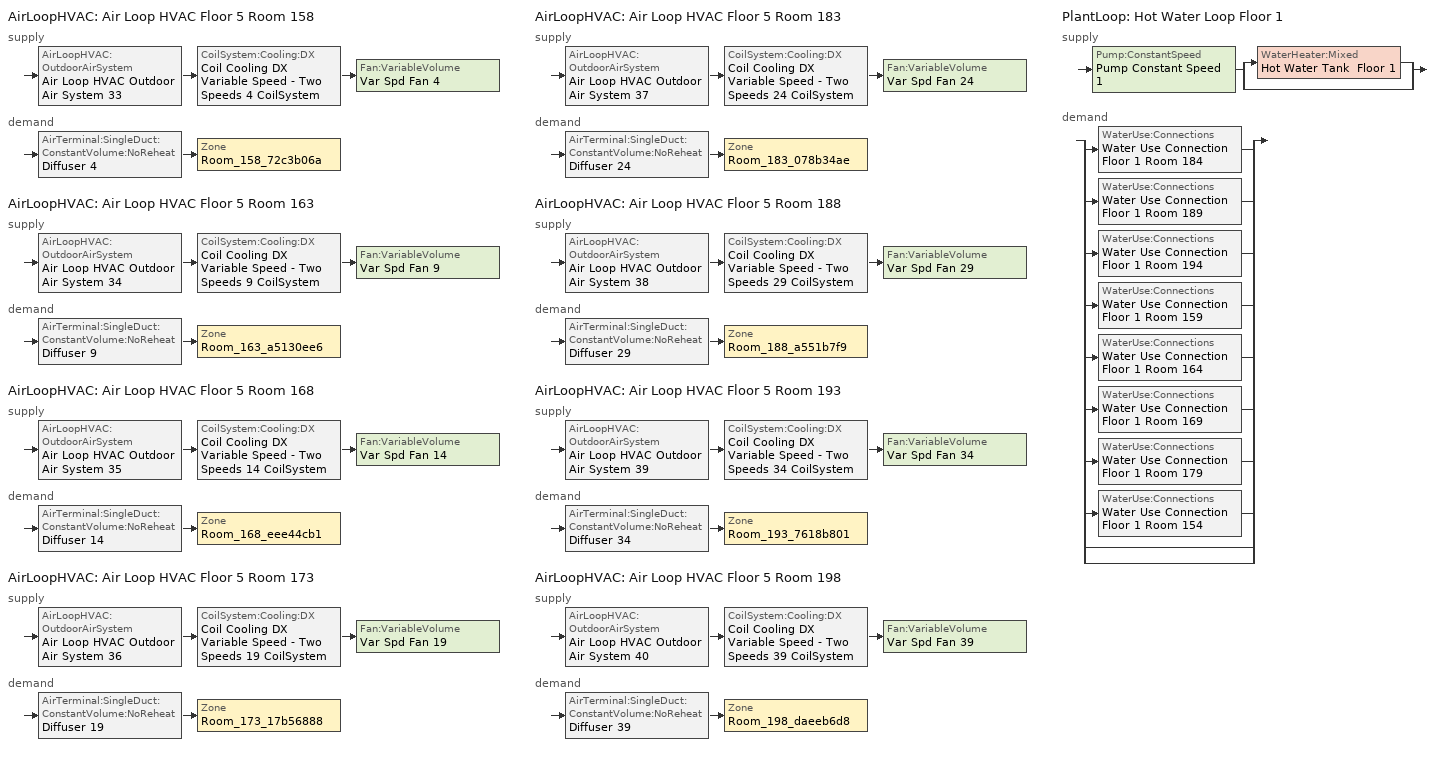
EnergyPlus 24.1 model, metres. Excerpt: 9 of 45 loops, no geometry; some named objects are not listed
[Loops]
AirLoopHVAC 'Air Loop HVAC Floor 5 Room 158'
 supply: AirLoopHVAC:OutdoorAirSystem 'Air Loop HVAC Outdoor Air System 33' > CoilSystem:Cooling:DX 'Coil Cooling DX Variable Speed - Two Speeds 4 CoilSystem' > Fan:VariableVolume 'Var Spd Fan 4'
 demand: AirTerminal:SingleDuct:ConstantVolume:NoReheat 'Diffuser 4' > Zone 'Room_158_72c3b06a'
AirLoopHVAC 'Air Loop HVAC Floor 5 Room 163'
 supply: AirLoopHVAC:OutdoorAirSystem 'Air Loop HVAC Outdoor Air System 34' > CoilSystem:Cooling:DX 'Coil Cooling DX Variable Speed - Two Speeds 9 CoilSystem' > Fan:VariableVolume 'Var Spd Fan 9'
 demand: AirTerminal:SingleDuct:ConstantVolume:NoReheat 'Diffuser 9' > Zone 'Room_163_a5130ee6'
AirLoopHVAC 'Air Loop HVAC Floor 5 Room 168'
 supply: AirLoopHVAC:OutdoorAirSystem 'Air Loop HVAC Outdoor Air System 35' > CoilSystem:Cooling:DX 'Coil Cooling DX Variable Speed - Two Speeds 14 CoilSystem' > Fan:VariableVolume 'Var Spd Fan 14'
 demand: AirTerminal:SingleDuct:ConstantVolume:NoReheat 'Diffuser 14' > Zone 'Room_168_eee44cb1'
AirLoopHVAC 'Air Loop HVAC Floor 5 Room 173'
 supply: AirLoopHVAC:OutdoorAirSystem 'Air Loop HVAC Outdoor Air System 36' > CoilSystem:Cooling:DX 'Coil Cooling DX Variable Speed - Two Speeds 19 CoilSystem' > Fan:VariableVolume 'Var Spd Fan 19'
 demand: AirTerminal:SingleDuct:ConstantVolume:NoReheat 'Diffuser 19' > Zone 'Room_173_17b56888'
AirLoopHVAC 'Air Loop HVAC Floor 5 Room 183'
 supply: AirLoopHVAC:OutdoorAirSystem 'Air Loop HVAC Outdoor Air System 37' > CoilSystem:Cooling:DX 'Coil Cooling DX Variable Speed - Two Speeds 24 CoilSystem' > Fan:VariableVolume 'Var Spd Fan 24'
 demand: AirTerminal:SingleDuct:ConstantVolume:NoReheat 'Diffuser 24' > Zone 'Room_183_078b34ae'
AirLoopHVAC 'Air Loop HVAC Floor 5 Room 188'
 supply: AirLoopHVAC:OutdoorAirSystem 'Air Loop HVAC Outdoor Air System 38' > CoilSystem:Cooling:DX 'Coil Cooling DX Variable Speed - Two Speeds 29 CoilSystem' > Fan:VariableVolume 'Var Spd Fan 29'
 demand: AirTerminal:SingleDuct:ConstantVolume:NoReheat 'Diffuser 29' > Zone 'Room_188_a551b7f9'
AirLoopHVAC 'Air Loop HVAC Floor 5 Room 193'
 supply: AirLoopHVAC:OutdoorAirSystem 'Air Loop HVAC Outdoor Air System 39' > CoilSystem:Cooling:DX 'Coil Cooling DX Variable Speed - Two Speeds 34 CoilSystem' > Fan:VariableVolume 'Var Spd Fan 34'
 demand: AirTerminal:SingleDuct:ConstantVolume:NoReheat 'Diffuser 34' > Zone 'Room_193_7618b801'
AirLoopHVAC 'Air Loop HVAC Floor 5 Room 198'
 supply: AirLoopHVAC:OutdoorAirSystem 'Air Loop HVAC Outdoor Air System 40' > CoilSystem:Cooling:DX 'Coil Cooling DX Variable Speed - Two Speeds 39 CoilSystem' > Fan:VariableVolume 'Var Spd Fan 39'
 demand: AirTerminal:SingleDuct:ConstantVolume:NoReheat 'Diffuser 39' > Zone 'Room_198_daeeb6d8'
PlantLoop 'Hot Water Loop Floor 1'
 supply: Pump:ConstantSpeed 'Pump Constant Speed 1' > split
  | WaterHeater:Mixed 'Hot Water Tank  Floor 1'
  | bypass
 demand: split
  | WaterUse:Connections 'Water Use Connection Floor 1 Room 184'
  | WaterUse:Connections 'Water Use Connection Floor 1 Room 189'
  | WaterUse:Connections 'Water Use Connection Floor 1 Room 194'
  | WaterUse:Connections 'Water Use Connection Floor 1 Room 159'
  | WaterUse:Connections 'Water Use Connection Floor 1 Room 164'
  | WaterUse:Connections 'Water Use Connection Floor 1 Room 169'
  | WaterUse:Connections 'Water Use Connection Floor 1 Room 179'
  | WaterUse:Connections 'Water Use Connection Floor 1 Room 154'
  | bypass
  | bypass
[SizingPeriod:DesignDay] Day of Month=21; Dry-Bulb Temperature Range Modifier Type=DefaultMultipliers; Barometric Pressure {Pa}=100456; Rain Indicator=No; Snow Indicator=No; Daylight Saving Time Indicator=No; Solar Model Indicator=ASHRAEClearSky; Sky Clearness=0; Begin Environment Reset Mode=FullResetAtBeginEnvironment
Name | Month | Day Type | Maximum Dry-Bulb Temperature {C} | Daily Dry-Bulb Temperature Range {deltaC} | Humidity Condition Type | Enthalpy at Maximum Dry-Bulb {J/kg} | Wind Speed {m/s} | Wind Direction {deg} | Wetbulb or DewPoint at Maximum Dry-Bulb {C}
Montreal.Center-Jean.Brebeuf- Ann Clg 2% Condns Enth=>MDB | 7 | SummerDesignDay | 25.5 | 8 | Enthalpy | 62500 | 2.1 | 200
Montreal.Center-Jean.Brebeuf- Ann Clg 2% Condns WB=>MDB | 7 | SummerDesignDay | 25.6 | 8.2 | Wetbulb |  | 2.1 | 200 | 21.4
Montreal.Center-Jean.Brebeuf- Ann Htg 99% Condns DB | 1 | WinterDesignDay | -19.1 | 0 | Wetbulb |  | 2.2 | 270 | -19.1
Montreal.Center-Jean.Brebeuf- Ann Htg 99.6% Condns DB | 1 | WinterDesignDay | -21.6 | 0 | Wetbulb |  | 2.2 | 270 | -21.6
Montreal.Center-Jean.Brebeuf- Ann Htg Wind 99% Condns WS=>MCDB | 1 | WinterDesignDay | -9.2 | 0 | Wetbulb |  | 5.1 | 270 | -9.2
Montreal.Center-Jean.Brebeuf- Ann Htg Wind 99.6% Condns WS=>MCDB | 1 | WinterDesignDay | -9.4 | 0 | Wetbulb |  | 5.5 | 270 | -9.4
Montreal.Center-Jean.Brebeuf- Ann Hum_n 99% Condns DP=>MCDB | 1 | WinterDesignDay | -18.3 | 0 | Dewpoint |  | 2.2 | 270 | -25.6
Montreal.Center-Jean.Brebeuf- Ann Hum_n 99.6% Condns DP=>MCDB | 1 | WinterDesignDay | -20.8 | 0 | Dewpoint |  | 2.2 | 270 | -28.3
Montreal.Center-Jean.Brebeuf- April .4% Condns DB=>MCWB | 4 | SummerDesignDay | 24.2 | 8.1 | Wetbulb |  | 2.2 | 200 | 15.8
Montreal.Center-Jean.Brebeuf- April .4% Condns WB=>MCDB | 4 | SummerDesignDay | 22.6 | 8.1 | Wetbulb |  | 2.2 | 200 | 16.7
Montreal.Center-Jean.Brebeuf- April 10% Condns DB=>MCWB | 4 | SummerDesignDay | 13.9 | 12.3 | Wetbulb |  | 2.2 | 200 | 8.2
Montreal.Center-Jean.Brebeuf- April 10% Condns WB=>MCDB | 4 | SummerDesignDay | 13.5 | 11.2 | Wetbulb |  | 2.2 | 200 | 8.9
Montreal.Center-Jean.Brebeuf- April 2% Condns DB=>MCWB | 4 | SummerDesignDay | 19.5 | 8.1 | Wetbulb |  | 2.2 | 200 | 11.6
Montreal.Center-Jean.Brebeuf- April 2% Condns WB=>MCDB | 4 | SummerDesignDay | 17.5 | 8.1 | Wetbulb |  | 2.2 | 200 | 13.3
Montreal.Center-Jean.Brebeuf- April 5% Condns DB=>MCWB | 4 | SummerDesignDay | 16.6 | 12.3 | Wetbulb |  | 2.2 | 200 | 10
Montreal.Center-Jean.Brebeuf- April 5% Condns WB=>MCDB | 4 | SummerDesignDay | 15.3 | 11.2 | Wetbulb |  | 2.2 | 200 | 10.8
Montreal.Center-Jean.Brebeuf- August .4% Condns DB=>MCWB | 8 | SummerDesignDay | 31.4 | 8 | Wetbulb |  | 1.6 | 200 | 22.6
Montreal.Center-Jean.Brebeuf- August .4% Condns WB=>MCDB | 8 | SummerDesignDay | 29.3 | 8 | Wetbulb |  | 1.6 | 200 | 24.1
Montreal.Center-Jean.Brebeuf- August 10% Condns DB=>MCWB | 8 | SummerDesignDay | 26.3 | 9.2 | Wetbulb |  | 1.6 | 200 | 19.8
Montreal.Center-Jean.Brebeuf- August 10% Condns WB=>MCDB | 8 | SummerDesignDay | 24.7 | 8.3 | Wetbulb |  | 1.6 | 200 | 20.9
Montreal.Center-Jean.Brebeuf- August 2% Condns DB=>MCWB | 8 | SummerDesignDay | 29.2 | 8 | Wetbulb |  | 1.6 | 200 | 21.2
Montreal.Center-Jean.Brebeuf- August 2% Condns WB=>MCDB | 8 | SummerDesignDay | 27.2 | 8 | Wetbulb |  | 1.6 | 200 | 22.7
Montreal.Center-Jean.Brebeuf- August 5% Condns DB=>MCWB | 8 | SummerDesignDay | 27.7 | 9.2 | Wetbulb |  | 1.6 | 200 | 20.5
Montreal.Center-Jean.Brebeuf- August 5% Condns WB=>MCDB | 8 | SummerDesignDay | 25.7 | 8.3 | Wetbulb |  | 1.6 | 200 | 21.7
Montreal.Center-Jean.Brebeuf- December .4% Condns DB=>MCWB | 12 | SummerDesignDay | 10.9 | 5.8 | Wetbulb |  | 1.9 | 200 | 9.4
Montreal.Center-Jean.Brebeuf- December .4% Condns WB=>MCDB | 12 | SummerDesignDay | 10.8 | 5.8 | Wetbulb |  | 1.9 | 200 | 9.6
Montreal.Center-Jean.Brebeuf- December 10% Condns DB=>MCWB | 12 | SummerDesignDay | 3.5 | 7.2 | Wetbulb |  | 1.9 | 200 | 2.3
Montreal.Center-Jean.Brebeuf- December 10% Condns WB=>MCDB | 12 | SummerDesignDay | 3.4 | 7.1 | Wetbulb |  | 1.9 | 200 | 2.3
Montreal.Center-Jean.Brebeuf- December 2% Condns DB=>MCWB | 12 | SummerDesignDay | 7.6 | 5.8 | Wetbulb |  | 1.9 | 200 | 6.2
Montreal.Center-Jean.Brebeuf- December 2% Condns WB=>MCDB | 12 | SummerDesignDay | 7.5 | 5.8 | Wetbulb |  | 1.9 | 200 | 6.3
Montreal.Center-Jean.Brebeuf- December 5% Condns DB=>MCWB | 12 | SummerDesignDay | 5.4 | 7.2 | Wetbulb |  | 1.9 | 200 | 4
Montreal.Center-Jean.Brebeuf- December 5% Condns WB=>MCDB | 12 | SummerDesignDay | 5.2 | 7.1 | Wetbulb |  | 1.9 | 200 | 4.1
Montreal.Center-Jean.Brebeuf- February .4% Condns DB=>MCWB | 2 | SummerDesignDay | 8.2 | 7.1 | Wetbulb |  | 2 | 200 | 5.7
Montreal.Center-Jean.Brebeuf- February .4% Condns WB=>MCDB | 2 | SummerDesignDay | 7.9 | 7.1 | Wetbulb |  | 2 | 200 | 6.3
Montreal.Center-Jean.Brebeuf- February 10% Condns DB=>MCWB | 2 | SummerDesignDay | 2 | 7.9 | Wetbulb |  | 2 | 200 | 0.6
Montreal.Center-Jean.Brebeuf- February 10% Condns WB=>MCDB | 2 | SummerDesignDay | 2 | 7.7 | Wetbulb |  | 2 | 200 | 0.7
Montreal.Center-Jean.Brebeuf- February 2% Condns DB=>MCWB | 2 | SummerDesignDay | 5.6 | 7.1 | Wetbulb |  | 2 | 200 | 3.5
Montreal.Center-Jean.Brebeuf- February 2% Condns WB=>MCDB | 2 | SummerDesignDay | 5.3 | 7.1 | Wetbulb |  | 2 | 200 | 3.8
Montreal.Center-Jean.Brebeuf- February 5% Condns DB=>MCWB | 2 | SummerDesignDay | 3.7 | 7.9 | Wetbulb |  | 2 | 200 | 2
Montreal.Center-Jean.Brebeuf- February 5% Condns WB=>MCDB | 2 | SummerDesignDay | 3.5 | 7.7 | Wetbulb |  | 2 | 200 | 2.2
Montreal.Center-Jean.Brebeuf- January .4% Condns DB=>MCWB | 1 | SummerDesignDay | 9.3 | 7 | Wetbulb |  | 2 | 200 | 8.4
Montreal.Center-Jean.Brebeuf- January .4% Condns WB=>MCDB | 1 | SummerDesignDay | 9.2 | 7 | Wetbulb |  | 2 | 200 | 8.5
Montreal.Center-Jean.Brebeuf- January 10% Condns DB=>MCWB | 1 | SummerDesignDay | 1.4 | 8.3 | Wetbulb |  | 2 | 200 | 0.2
Montreal.Center-Jean.Brebeuf- January 10% Condns WB=>MCDB | 1 | SummerDesignDay | 1.4 | 8.3 | Wetbulb |  | 2 | 200 | 0.4
Montreal.Center-Jean.Brebeuf- January 2% Condns DB=>MCWB | 1 | SummerDesignDay | 5.9 | 7 | Wetbulb |  | 2 | 200 | 4.9
Montreal.Center-Jean.Brebeuf- January 2% Condns WB=>MCDB | 1 | SummerDesignDay | 5.8 | 7 | Wetbulb |  | 2 | 200 | 4.9
Montreal.Center-Jean.Brebeuf- January 5% Condns DB=>MCWB | 1 | SummerDesignDay | 3.6 | 8.3 | Wetbulb |  | 2 | 200 | 2.3
Montreal.Center-Jean.Brebeuf- January 5% Condns WB=>MCDB | 1 | SummerDesignDay | 3.5 | 8.3 | Wetbulb |  | 2 | 200 | 2.3
Montreal.Center-Jean.Brebeuf- July .4% Condns DB=>MCWB | 7 | SummerDesignDay | 32.3 | 8 | Wetbulb |  | 1.7 | 200 | 23.5
Montreal.Center-Jean.Brebeuf- July .4% Condns WB=>MCDB | 7 | SummerDesignDay | 30.8 | 8 | Wetbulb |  | 1.7 | 200 | 25
Montreal.Center-Jean.Brebeuf- July 10% Condns DB=>MCWB | 7 | SummerDesignDay | 27.2 | 9.2 | Wetbulb |  | 1.7 | 200 | 20.2
Montreal.Center-Jean.Brebeuf- July 10% Condns WB=>MCDB | 7 | SummerDesignDay | 25.7 | 8.2 | Wetbulb |  | 1.7 | 200 | 21.4
Montreal.Center-Jean.Brebeuf- July 2% Condns DB=>MCWB | 7 | SummerDesignDay | 30.2 | 8 | Wetbulb |  | 1.7 | 200 | 22
[ZoneControl:Thermostat] Temperature Difference Between Cutout And Setpoint {deltaC}=0
Name | Zone or ZoneList | Control Type Schedule | Control 1
Room_158_72c3b06a Thermostat | Room_158_72c3b06a | Room_158_72c3b06a Thermostat Schedule | LargeOffice Building_Setpoint 4
Room_163_a5130ee6 Thermostat | Room_163_a5130ee6 | Room_163_a5130ee6 Thermostat Schedule | LargeOffice Building_Setpoint 9
Room_168_eee44cb1 Thermostat | Room_168_eee44cb1 | Room_168_eee44cb1 Thermostat Schedule | LargeOffice Building_Setpoint 14
Room_173_17b56888 Thermostat | Room_173_17b56888 | Room_173_17b56888 Thermostat Schedule | LargeOffice Building_Setpoint 19
Room_183_078b34ae Thermostat | Room_183_078b34ae | Room_183_078b34ae Thermostat Schedule | LargeOffice Building_Setpoint 29
Room_188_a551b7f9 Thermostat | Room_188_a551b7f9 | Room_188_a551b7f9 Thermostat Schedule | LargeOffice Building_Setpoint 34
Room_193_7618b801 Thermostat | Room_193_7618b801 | Room_193_7618b801 Thermostat Schedule | LargeOffice Building_Setpoint 39
Room_198_daeeb6d8 Thermostat | Room_198_daeeb6d8 | Room_198_daeeb6d8 Thermostat Schedule | LargeOffice Building_Setpoint 44
[ThermostatSetpoint:DualSetpoint] Heating Setpoint Temperature Schedule=NECB-G-Thermostat Setpoint-Heating; Cooling Setpoint Temperature Schedule=NECB-G-Thermostat Setpoint-Cooling
LargeOffice Building_Setpoint 4; LargeOffice Building_Setpoint 9; LargeOffice Building_Setpoint 14; LargeOffice Building_Setpoint 19; LargeOffice Building_Setpoint 29; LargeOffice Building_Setpoint 34; LargeOffice Building_Setpoint 39; LargeOffice Building_Setpoint 44
[ZoneHVAC:Baseboard:Convective:Electric] Availability Schedule=Always On Discrete hvac_library; Heating Design Capacity {W}=Autosize; Efficiency=1
Elec Baseboard Floor 5 Room 158; Elec Baseboard Floor 5 Room 163; Elec Baseboard Floor 5 Room 168; Elec Baseboard Floor 5 Room 173; Elec Baseboard Floor 5 Room 183; Elec Baseboard Floor 5 Room 188; Elec Baseboard Floor 5 Room 193; Elec Baseboard Floor 5 Room 198
[AirTerminal:SingleDuct:ConstantVolume:NoReheat] Availability Schedule=Always On Discrete hvac_library; Maximum Air Flow Rate {m3/s}=AutoSize
Diffuser 4; Diffuser 9; Diffuser 14; Diffuser 19; Diffuser 24; Diffuser 29; Diffuser 34; Diffuser 39
[Zone equipment]
Room_158_72c3b06a: Elec Baseboard Floor 5 Room 158, Diffuser 4
Room_163_a5130ee6: Elec Baseboard Floor 5 Room 163, Diffuser 9
Room_168_eee44cb1: Elec Baseboard Floor 5 Room 168, Diffuser 14
Room_173_17b56888: Elec Baseboard Floor 5 Room 173, Diffuser 19
Room_183_078b34ae: Elec Baseboard Floor 5 Room 183, Diffuser 24
Room_188_a551b7f9: Elec Baseboard Floor 5 Room 188, Diffuser 29
Room_193_7618b801: Elec Baseboard Floor 5 Room 193, Diffuser 34
Room_198_daeeb6d8: Elec Baseboard Floor 5 Room 198, Diffuser 39
[Sizing:Zone] Zone Cooling Design Supply Air Temperature Input Method=SupplyAirTemperature; Zone Cooling Design Supply Air Temperature {C}=14; Zone Cooling Design Supply Air Temperature Difference {deltaC}=11.11; Zone Heating Design Supply Air Temperature Input Method=SupplyAirTemperature; Zone Heating Design Supply Air Temperature {C}=40; Zone Heating Design Supply Air Temperature Difference {deltaC}=11.11; Zone Cooling Design Supply Air Humidity Ratio {kgWater/kgDryAir}=0.0085; Zone Heating Design Supply Air Humidity Ratio {kgWater/kgDryAir}=0.008; Cooling Design Air Flow Method=DesignDay; Cooling Design Air Flow Rate {m3/s}=0; Cooling Minimum Air Flow per Zone Floor Area {m3/s-m2}=0.000762; Cooling Minimum Air Flow {m3/s}=0; Cooling Minimum Air Flow Fraction=0; Heating Design Air Flow Method=DesignDay; Heating Design Air Flow Rate {m3/s}=0; Heating Maximum Air Flow per Zone Floor Area {m3/s-m2}=0.002032; Heating Maximum Air Flow {m3/s}=0.141576; Heating Maximum Air Flow Fraction=0.3; Account for Dedicated Outdoor Air System=No; Zone Load Sizing Method=Sensible Load Only No Latent Load; Zone Latent Cooling Design Supply Air Humidity Ratio Input Method=HumidityRatioDifference; Zone Cooling Design Supply Air Humidity Ratio Difference {kgWater/kgDryAir}=0.005; Zone Latent Heating Design Supply Air Humidity Ratio Input Method=HumidityRatioDifference; Zone Humidification Design Supply Air Humidity Ratio Difference {kgWater/kgDryAir}=0.005
Name | Design Specification Outdoor Air Object
Room_158_72c3b06a | Room_158_72c3b06a DSOA Space List
Room_163_a5130ee6 | Room_163_a5130ee6 DSOA Space List
Room_168_eee44cb1 | Room_168_eee44cb1 DSOA Space List
Room_173_17b56888 | Room_173_17b56888 DSOA Space List
Room_183_078b34ae | Room_183_078b34ae DSOA Space List
Room_188_a551b7f9 | Room_188_a551b7f9 DSOA Space List
Room_193_7618b801 | Room_193_7618b801 DSOA Space List
Room_198_daeeb6d8 | Room_198_daeeb6d8 DSOA Space List
[Controller:MechanicalVentilation] Availability Schedule=Always On Discrete 4; Demand Controlled Ventilation=No; System Outdoor Air Method=ZoneSum; Design Specification Outdoor Air Object Name 1=MidriseApartment Apartment Ventilation
Name | Zone or ZoneList Name 1
Controller Mechanical Ventilation 36 | Room_158_72c3b06a
Controller Mechanical Ventilation 37 | Room_163_a5130ee6
Controller Mechanical Ventilation 38 | Room_168_eee44cb1
Controller Mechanical Ventilation 39 | Room_173_17b56888
Controller Mechanical Ventilation 40 | Room_183_078b34ae
Controller Mechanical Ventilation 41 | Room_188_a551b7f9
Controller Mechanical Ventilation 42 | Room_193_7618b801
Controller Mechanical Ventilation 43 | Room_198_daeeb6d8
[DesignSpecification:OutdoorAir]
MidriseApartment Apartment Ventilation: Outdoor Air Method=Sum; Outdoor Air Flow per Person {m3/s-person}=0; Outdoor Air Flow per Zone Floor Area {m3/s-m2}=0; Outdoor Air Flow per Zone {m3/s}=0.025; Outdoor Air Flow Air Changes per Hour {1/hr}=0
[DesignSpecification:OutdoorAir:SpaceList] Space Design Specification Outdoor Air Object Name 1=MidriseApartment Apartment Ventilation
Name | Space Name 1
Room_158_72c3b06a DSOA Space List | Room_158_72c3b06a_Space
Room_163_a5130ee6 DSOA Space List | Room_163_a5130ee6_Space
Room_168_eee44cb1 DSOA Space List | Room_168_eee44cb1_Space
Room_173_17b56888 DSOA Space List | Room_173_17b56888_Space
Room_183_078b34ae DSOA Space List | Room_183_078b34ae_Space
Room_188_a551b7f9 DSOA Space List | Room_188_a551b7f9_Space
Room_193_7618b801 DSOA Space List | Room_193_7618b801_Space
Room_198_daeeb6d8 DSOA Space List | Room_198_daeeb6d8_Space
[AirLoopHVAC] Design Supply Air Flow Rate {m3/s}=AutoSize; Design Return Air Flow Fraction of Supply Air Flow=1
Air Loop HVAC Floor 5 Room 158; Air Loop HVAC Floor 5 Room 163; Air Loop HVAC Floor 5 Room 168; Air Loop HVAC Floor 5 Room 173; Air Loop HVAC Floor 5 Room 183; Air Loop HVAC Floor 5 Room 188; Air Loop HVAC Floor 5 Room 193; Air Loop HVAC Floor 5 Room 198
[Sizing:System] Type of Load to Size On=Sensible; Design Outdoor Air Flow Rate {m3/s}=Autosize; Central Heating Maximum System Air Flow Ratio=0.3; Preheat Design Temperature {C}=7; Preheat Design Humidity Ratio {kgWater/kgDryAir}=0.008; Precool Design Temperature {C}=12.8; Precool Design Humidity Ratio {kgWater/kgDryAir}=0.008; Central Cooling Design Supply Air Temperature {C}=12.8; Central Heating Design Supply Air Temperature {C}=16.7; Type of Zone Sum to Use=NonCoincident; 100% Outdoor Air in Cooling=Yes; 100% Outdoor Air in Heating=Yes; Central Cooling Design Supply Air Humidity Ratio {kgWater/kgDryAir}=0.0085; Central Heating Design Supply Air Humidity Ratio {kgWater/kgDryAir}=0.008; Cooling Supply Air Flow Rate Method=DesignDay; Cooling Supply Air Flow Rate {m3/s}=0; Cooling Supply Air Flow Rate Per Floor Area {m3/s-m2}=0.00996765; Cooling Fraction of Autosized Cooling Supply Air Flow Rate=1; Cooling Supply Air Flow Rate Per Unit Cooling Capacity {m3/s-W}=3.94755e-05; Heating Supply Air Flow Rate Method=DesignDay; Heating Supply Air Flow Rate {m3/s}=0; Heating Supply Air Flow Rate Per Floor Area {m3/s-m2}=0.00996765; Heating Fraction of Autosized Heating Supply Air Flow Rate=1; Heating Fraction of Autosized Cooling Supply Air Flow Rate=1; Heating Supply Air Flow Rate Per Unit Heating Capacity {m3/s-W}=3.15882e-05; System Outdoor Air Method=ZoneSum; Zone Maximum Outdoor Air Fraction=1; Cooling Design Capacity Method=CoolingDesignCapacity; Cooling Design Capacity {W}=Autosize; Cooling Design Capacity Per Floor Area {W/m2}=234.7; Fraction of Autosized Cooling Design Capacity=1; Heating Design Capacity Method=HeatingDesignCapacity; Heating Design Capacity {W}=Autosize; Heating Design Capacity Per Floor Area {W/m2}=157; Fraction of Autosized Heating Design Capacity=1; Central Cooling Capacity Control Method=OnOff; Occupant Diversity=Autosize
Air Loop HVAC Floor 5 Room 158; Air Loop HVAC Floor 5 Room 163; Air Loop HVAC Floor 5 Room 168; Air Loop HVAC Floor 5 Room 173; Air Loop HVAC Floor 5 Room 183; Air Loop HVAC Floor 5 Room 188; Air Loop HVAC Floor 5 Room 193; Air Loop HVAC Floor 5 Room 198
[Controller:OutdoorAir] Minimum Outdoor Air Flow Rate {m3/s}=0; Maximum Outdoor Air Flow Rate {m3/s}=Autosize; Economizer Control Type=NoEconomizer; Economizer Control Action Type=ModulateFlow; Economizer Maximum Limit Dry-Bulb Temperature {C}=28; Economizer Maximum Limit Enthalpy {J/kg}=64000; Economizer Minimum Limit Dry-Bulb Temperature {C}=-100; Lockout Type=NoLockout; Minimum Limit Type=FixedMinimum; High Humidity Control=No; Control High Indoor Humidity Based on Outdoor Humidity Ratio=Yes; Heat Recovery Bypass Control Type=BypassWhenWithinEconomizerLimits; Economizer Operation Staging=InterlockedWithMechanicalCooling
Name | Minimum Outdoor Air Schedule | Mechanical Ventilation Controller
Controller Outdoor Air 34 | VAV with Reheat Occ Sch 29 | Controller Mechanical Ventilation 36
Controller Outdoor Air 35 | VAV with Reheat Occ Sch 30 | Controller Mechanical Ventilation 37
Controller Outdoor Air 36 | VAV with Reheat Occ Sch 31 | Controller Mechanical Ventilation 38
Controller Outdoor Air 37 | VAV with Reheat Occ Sch 32 | Controller Mechanical Ventilation 39
Controller Outdoor Air 38 | VAV with Reheat Occ Sch 33 | Controller Mechanical Ventilation 40
Controller Outdoor Air 39 | VAV with Reheat Occ Sch 34 | Controller Mechanical Ventilation 41
Controller Outdoor Air 40 | VAV with Reheat Occ Sch 35 | Controller Mechanical Ventilation 42
Controller Outdoor Air 41 | VAV with Reheat Occ Sch 36 | Controller Mechanical Ventilation 43
[SetpointManager:MixedAir] Control Variable=Temperature
Node 585 OS Default SPM; Node 83 OS Default SPM; Node 588 OS Default SPM; Node 123 OS Default SPM; Node 591 OS Default SPM; Node 250 OS Default SPM; Node 594 OS Default SPM; Node 290 OS Default SPM; Node 597 OS Default SPM; Node 330 OS Default SPM; Node 600 OS Default SPM; Node 370 OS Default SPM; Node 603 OS Default SPM; Node 410 OS Default SPM; Node 606 OS Default SPM; Node 450 OS Default SPM
[CoilSystem:Cooling:DX]
Name | Cooling Coil
Coil Cooling DX Variable Speed - Two Speeds 4 CoilSystem | Coil Cooling DX Variable Speed - Two Speeds 4
Coil Cooling DX Variable Speed - Two Speeds 9 CoilSystem | Coil Cooling DX Variable Speed - Two Speeds 9
Coil Cooling DX Variable Speed - Two Speeds 14 CoilSystem | Coil Cooling DX Variable Speed - Two Speeds 14
Coil Cooling DX Variable Speed - Two Speeds 19 CoilSystem | Coil Cooling DX Variable Speed - Two Speeds 19
Coil Cooling DX Variable Speed - Two Speeds 24 CoilSystem | Coil Cooling DX Variable Speed - Two Speeds 24
Coil Cooling DX Variable Speed - Two Speeds 29 CoilSystem | Coil Cooling DX Variable Speed - Two Speeds 29
Coil Cooling DX Variable Speed - Two Speeds 34 CoilSystem | Coil Cooling DX Variable Speed - Two Speeds 34
Coil Cooling DX Variable Speed - Two Speeds 39 CoilSystem | Coil Cooling DX Variable Speed - Two Speeds 39
[Coil:Cooling:DX:VariableSpeed] Number of Speeds=2; Nominal Speed Level=2; Gross Rated Total Cooling Capacity At Selected Nominal Speed Level {W}=AutoSize; Rated Air Flow Rate At Selected Nominal Speed Level {m3/s}=AutoSize; Nominal Time for Condensate to Begin Leaving the Coil {s}=0; Initial Moisture Evaporation Rate Divided by Steady-State AC Latent Capacity=0; Maximum Cycling Rate {cycles/hr}=2.5; Latent Capacity Time Constant {s}=60; Fan Delay Time {s}=60; Energy Part Load Fraction Curve=Coil Cooling DX Variable Speed - Two Speeds EIRfPLR; Condenser Type=AirCooled; Evaporative Condenser Pump Rated Power Consumption {W}=0; Crankcase Heater Capacity {W}=0; Maximum Outdoor Dry-Bulb Temperature for Crankcase Heater Operation {C}=10; Minimum Outdoor Dry-Bulb Temperature for Compressor Operation {C}=-25; Basin Heater Capacity {W/K}=0; Basin Heater Setpoint Temperature {C}=2; Speed Reference Unit Gross Rated Total Cooling Capacity 1 {W}=8914.19; Speed Reference Unit Gross Rated Sensible Heat Ratio 1=0.79; Speed Reference Unit Gross Rated Cooling COP 1 {W/W}=3.98049; Speed Reference Unit Rated Air Flow Rate 1 {m3/s}=0.944; Speed Rated Evaporator Fan Power Per Volume Flow Rate 2017 1 {W/(m3/s)}=773.3; Speed Rated Evaporator Fan Power Per Volume Flow Rate 2023 1 {W/(m3/s)}=934.4; Speed Total Cooling Capacity Function of Temperature Curve Name 1=Coil Cooling DX Variable Speed - Two Speeds Half Speed capFT; Speed Total Cooling Capacity Function of Air Flow Fraction Curve Name 1=Coil Cooling DX Variable Speed - Two Speeds Half Speed capFlow; Speed Energy Input Ratio Function of Temperature Curve Name 1=Coil Cooling DX Variable Speed - Two Speeds Half Speed EIRFT; Speed Energy Input Ratio Function of Air Flow Fraction Curve Name 1=Coil Cooling DX Variable Speed - Two Speeds Half Speed EIRFlow; Speed Reference Unit Gross Rated Total Cooling Capacity 2 {W}=16456.9; Speed Reference Unit Gross Rated Sensible Heat Ratio 2=0.73; Speed Reference Unit Gross Rated Cooling COP 2 {W/W}=4.08; Speed Reference Unit Rated Air Flow Rate 2 {m3/s}=1.888; Speed Rated Evaporator Fan Power Per Volume Flow Rate 2017 2 {W/(m3/s)}=773.3; Speed Rated Evaporator Fan Power Per Volume Flow Rate 2023 2 {W/(m3/s)}=934.4; Speed Total Cooling Capacity Function of Temperature Curve Name 2=Coil Cooling DX Variable Speed - Two Speeds Full Speed capFT; Speed Total Cooling Capacity Function of Air Flow Fraction Curve Name 2=Coil Cooling DX Variable Speed - Two Speeds Full Speed capFlow; Speed Energy Input Ratio Function of Temperature Curve Name 2=Coil Cooling DX Variable Speed - Two Speeds Full Speed EIRFT; Speed Energy Input Ratio Function of Air Flow Fraction Curve Name 2=Coil Cooling DX Variable Speed - Two Speeds Full Speed EIRFlow
Coil Cooling DX Variable Speed - Two Speeds 4; Coil Cooling DX Variable Speed - Two Speeds 9; Coil Cooling DX Variable Speed - Two Speeds 14; Coil Cooling DX Variable Speed - Two Speeds 19; Coil Cooling DX Variable Speed - Two Speeds 24; Coil Cooling DX Variable Speed - Two Speeds 29; Coil Cooling DX Variable Speed - Two Speeds 34; Coil Cooling DX Variable Speed - Two Speeds 39
[Fan:VariableVolume] Fan Total Efficiency=0.6045; Maximum Flow Rate {m3/s}=AutoSize; Fan Power Minimum Flow Rate Input Method=FixedFlowRate; Fan Power Minimum Flow Fraction=0; Fan Power Minimum Air Flow Rate {m3/s}=0; Motor Efficiency=0.93; Motor In Airstream Fraction=1; Fan Power Coefficient 1=0.0407599; Fan Power Coefficient 2=0.088045; Fan Power Coefficient 3=-0.0729261; Fan Power Coefficient 4=0.94374; Fan Power Coefficient 5=0
Name | Availability Schedule | Pressure Rise {Pa}
Var Spd Fan 4 | Always On Discrete 4 | 1
Var Spd Fan 9 | Always On Discrete 9 | 1
Var Spd Fan 14 | Always On Discrete 14 | 250
Var Spd Fan 19 | Always On Discrete 19 | 1
Var Spd Fan 24 | Always On Discrete 24 | 1
Var Spd Fan 29 | Always On Discrete 29 | 1
Var Spd Fan 34 | Always On Discrete 34 | 1
Var Spd Fan 39 | Always On Discrete 39 | 1
[SetpointManager:SingleZone:Cooling] Control Variable=Temperature; Minimum Supply Air Temperature {C}=-99; Maximum Supply Air Temperature {C}=99
Name | Control Zone
Setpoint Manager Single Zone Cooling 4 | Room_158_72c3b06a
Setpoint Manager Single Zone Cooling 9 | Room_163_a5130ee6
Setpoint Manager Single Zone Cooling 14 | Room_168_eee44cb1
Setpoint Manager Single Zone Cooling 19 | Room_173_17b56888
Setpoint Manager Single Zone Cooling 24 | Room_183_078b34ae
Setpoint Manager Single Zone Cooling 29 | Room_188_a551b7f9
Setpoint Manager Single Zone Cooling 34 | Room_193_7618b801
Setpoint Manager Single Zone Cooling 39 | Room_198_daeeb6d8
[PlantLoop]
Hot Water Loop Floor 1: Fluid Type=Water; Plant Equipment Operation Scheme=Hot Water Loop Floor 1 Operation Schemes; Maximum Loop Temperature {C}=60; Minimum Loop Temperature {C}=10; Maximum Loop Flow Rate {m3/s}=Autosize; Minimum Loop Flow Rate {m3/s}=0; Plant Loop Volume {m3}=Autocalculate; Load Distribution Scheme=Optimal; Plant Loop Demand Calculation Scheme=SingleSetpoint; Common Pipe Simulation=None
[Sizing:Plant]
Hot Water Loop Floor 1: Loop Type=Heating; Design Loop Exit Temperature {C}=60; Loop Design Temperature Difference {deltaC}=5; Sizing Option=NonCoincident; Zone Timesteps in Averaging Window=1; Coincident Sizing Factor Mode=None
[Pump:ConstantSpeed]
Pump Constant Speed 1: Design Flow Rate {m3/s}=Autosize; Design Pump Head {Pa}=29891; Design Power Consumption {W}=Autosize; Motor Efficiency=0.9; Fraction of Motor Inefficiencies to Fluid Stream=0; Pump Control Type=Intermittent; Design Power Sizing Method=PowerPerFlowPerPressure; Design Electric Power per Unit Flow Rate {W/(m3/s)}=348701.1; Design Shaft Power per Unit Flow Rate per Unit Head {W-s/m3-Pa}=1.28205
[WaterHeater:Mixed]
Hot Water Tank  Floor 1: Tank Volume {m3}=1; Setpoint Temperature Schedule=SHW_Temperature_140F; Deadband Temperature Difference {deltaC}=5; Maximum Temperature Limit {C}=82.22222; Heater Control Type=Cycle; Heater Maximum Capacity {W}=3000; Heater Ignition Minimum Flow Rate {m3/s}=0; Heater Ignition Delay {s}=0; Heater Fuel Type=Electricity; Heater Thermal Efficiency=0.95; Off Cycle Parasitic Fuel Consumption Rate {W}=500; Off Cycle Parasitic Fuel Type=Electricity; Off Cycle Parasitic Heat Fraction to Tank=0.8; On Cycle Parasitic Fuel Consumption Rate {W}=500; On Cycle Parasitic Fuel Type=Electricity; On Cycle Parasitic Heat Fraction to Tank=0; Ambient Temperature Indicator=Schedule; Ambient Temperature Schedule=Water Heater Ambient Temp Schedule - 70F; Off Cycle Loss Coefficient to Ambient Temperature {W/K}=6; Off Cycle Loss Fraction to Zone=1; On Cycle Loss Coefficient to Ambient Temperature {W/K}=6; On Cycle Loss Fraction to Zone=1; Use Side Effectiveness=1; Source Side Effectiveness=1; Use Side Design Flow Rate {m3/s}=Autosize; Source Side Design Flow Rate {m3/s}=Autosize; Indirect Water Heating Recovery Time {hr}=1.5; Source Side Flow Control Mode=IndirectHeatPrimarySetpoint
[WaterHeater:Sizing]
Hot Water Tank  Floor 1: Design Mode=PeakDraw; Time Storage Can Meet Peak Draw {hr}=0.538503; Time for Tank Recovery {hr}=0; Nominal Tank Volume for Autosizing Plant Connections {m3}=1
[WaterUse:Connections]
Name | Hot Water Supply Temperature Schedule | Water Use Equipment Name 1
Water Use Connection Floor 1 Room 184 | 60.0C Hot Water | Floor 1 Room 184
Water Use Connection Floor 1 Room 189 |  | Floor 1 Room 189
Water Use Connection Floor 1 Room 194 |  | Floor 1 Room 194
Water Use Connection Floor 1 Room 159 | 60.0C Hot Water | Floor 1 Room 159
Water Use Connection Floor 1 Room 164 | 60.0C Hot Water | Floor 1 Room 164
Water Use Connection Floor 1 Room 169 | 60.0C Hot Water | Floor 1 Room 169
Water Use Connection Floor 1 Room 179 | 60.0C Hot Water | Floor 1 Room 179
Water Use Connection Floor 1 Room 154 | 60.0C Hot Water | Floor 1 Room 154
[WaterUse:Equipment] Peak Flow Rate {m3/s}=1e-06; Flow Rate Fraction Schedule=MURB hot water equipment schedule
Name | Target Temperature Schedule | Zone | Sensible Fraction Schedule | Latent Fraction Schedule
Floor 1 Room 184 | 60.0C Hot Water | Room_184_7dd9a879 | 0.2 Hot Water Sensible Fraction | 0.05 Hot Water Latent Fraction
Floor 1 Room 189 | 60.0C Hot Water | Room_189_f6222f36 | 0.2 Hot Water Sensible Fraction | 0.05 Hot Water Latent Fraction
Floor 1 Room 194 | 60.0C Hot Water | Room_194_89083346 | 0.2 Hot Water Sensible Fraction | 0.05 Hot Water Latent Fraction
Floor 1 Room 159 | 60.0C Hot Water | Room_159_8b47793c | 0.2 Hot Water Sensible Fraction | 0.05 Hot Water Latent Fraction
Floor 1 Room 164 | 60.0C Hot Water | Room_164_3e08d99e | 0.2 Hot Water Sensible Fraction | 0.05 Hot Water Latent Fraction
Floor 1 Room 169 | 60.0C Hot Water | Room_169_363acbfe | 0.2 Hot Water Sensible Fraction | 0.05 Hot Water Latent Fraction
Floor 1 Room 179 | 60.0C Hot Water | Room_179_acc3bcf1 | 0.2 Hot Water Sensible Fraction | 0.05 Hot Water Latent Fraction
Floor 1 Room 154 | WaterUse Schedule 120F 3 | Room_154_88f8efbc | WaterUse Sensible Fraction Schedule 20p 3 | WaterUse Latent Fraction Schedule 5p 3
[PlantEquipmentOperationSchemes]
Hot Water Loop Floor 1 Operation Schemes: Control Scheme Object Type 1=PlantEquipmentOperation:HeatingLoad; Control Scheme Name 1=Hot Water Loop Floor 1 Heating Operation Scheme; Control Scheme Schedule Name 1=Always On Discrete
[PlantEquipmentOperation:HeatingLoad]
Hot Water Loop Floor 1 Heating Operation Scheme: Load Range Lower Limit 1 {W}=0; Load Range Upper Limit 1 {W}=1000000000; Range Equipment List Name 1=Hot Water Loop Floor 1 Heating Equipment List
[PlantEquipmentList]
Hot Water Loop Floor 1 Heating Equipment List: WaterHeater:Mixed, Hot Water Tank  Floor 1
[SetpointManager:Scheduled]
Setpoint Manager Scheduled 2: Control Variable=Temperature; Schedule=SHW_Temperature_140F
[Schedule:Day:Interval]
NECB-G-Thermostat Setpoint-Heating Default 2: No, 01:00, 18, 07:00, 18, 09:00, 21, 17:00, 21, 22:00, 21, 24:00, 18
NECB-G-Thermostat Setpoint-Heating Default: No, 01:00, 19, 07:00, 19, 09:00, 21, 17:00, 20, 22:00, 21, 24:00, 19
NECB-G-Thermostat Setpoint-Cooling Default: No, 08:00, 26, 17:00, 25, 24:00, 24
Friday 2: No, 01:00, 0.37, 02:00, 0.27, 03:00, 0.19, 04:00, 0.16, 05:00, 0.2, 06:00, 0.28, 07:00, 0.53, 08:00, 0.77, 09:00, 0.89, 10:00, 0.83, 11:00, 0.78, 12:00, 0.72, 13:00, 0.71, 14:00, 0.63, 15:00, 0.55, 16:00, 0.57, 17:00, 0.65, 18:00, 0.75, 19:00, 0.82, 20:00, 0.83, 21:00, 0.79, 22:00, 0.78, 23:00, 0.69, 24:00, 0.57
Medium Office Hot Water Equipment Default Schedule 1: No, 01:00, 0.04, 02:00, 0.04, 03:00, 0.04, 04:00, 0.04, 05:00, 0.04, 06:00, 0.07, 07:00, 0.04, 08:00, 0.04, 09:00, 0.04, 10:00, 0.04, 11:00, 0.04, 12:00, 0.06, 13:00, 0.06, 14:00, 0.09, 15:00, 0.06, 16:00, 0.04, 17:00, 0.04, 18:00, 0.04, 19:00, 0.04, 20:00, 0.04, 21:00, 0.04, 22:00, 0.07, 23:00, 0.04, 24:00, 0.04
Medium Office Hot Water Equipment Summer Design Day Schedule 2: No, 01:00, 0.05, 02:00, 0.05, 03:00, 0.05, 04:00, 0.05, 05:00, 0.05, 06:00, 0.08, 07:00, 0.07, 08:00, 0.19, 09:00, 0.35, 10:00, 0.38, 11:00, 0.39, 12:00, 0.47, 13:00, 0.57, 14:00, 0.54, 15:00, 0.34, 16:00, 0.33, 17:00, 0.44, 18:00, 0.26, 19:00, 0.21, 20:00, 0.15, 21:00, 0.17, 22:00, 0.08, 23:00, 0.05, 24:00, 0.05
Medium Office Hot Water Equipment Weekends 2: No, 01:00, 0.37, 02:00, 0.26, 03:00, 0.2, 04:00, 0.16, 05:00, 0.16, 06:00, 0.2, 07:00, 0.31, 08:00, 0.48, 09:00, 0.73, 10:00, 0.89, 11:00, 0.9, 12:00, 0.91, 13:00, 0.87, 14:00, 0.8, 15:00, 0.72, 16:00, 0.69, 17:00, 0.72, 18:00, 0.8, 19:00, 0.9, 20:00, 0.93, 21:00, 0.89, 22:00, 0.85, 23:00, 0.72, 24:00, 0.53
Medium Office Hot Water Equipment Winter Design Day Schedule 2: No, 01:00, 0.058024, 02:00, 0.05, 03:00, 0.05, 04:00, 0.05, 05:00, 0.05, 06:00, 0.08, 07:00, 0.07, 08:00, 0.11, 09:00, 0.15, 10:00, 0.21, 11:00, 0.19, 12:00, 0.23, 13:00, 0.2, 14:00, 0.19, 15:00, 0.15, 16:00, 0.13, 17:00, 0.14, 18:00, 0.0784316, 19:00, 0.0784316, 20:00, 0.0784316, 21:00, 0.0784316, 22:00, 0.09, 23:00, 0.05, 24:00, 0.05
Schedule Day 46; SHW_Temperature_140F_Default; SHW_Temperature_140F_Summer_Design_Day; SHW_Temperature_140F_Winter_Design_Day: No, 24:00, 60
Schedule Day 47; WaterUse Sensible Fraction Schedule 20p Day 3: No, 24:00, 0.2
Schedule Day 48; WaterUse Latent Fraction Schedule 5p Day 3: No, 24:00, 0.05
VAV with Reheat Occ Sch Default 29; VAV with Reheat Occ Sch Default 30; VAV with Reheat Occ Sch Default 31; VAV with Reheat Occ Sch Default 32; VAV with Reheat Occ Sch Default 33; VAV with Reheat Occ Sch Default 34; VAV with Reheat Occ Sch Default 35; VAV with Reheat Occ Sch Default 36; VAV with Reheat Occ Sch Summer Design Day 29; VAV with Reheat Occ Sch Summer Design Day 30; VAV with Reheat Occ Sch Summer Design Day 31; VAV with Reheat Occ Sch Summer Design Day 32; VAV with Reheat Occ Sch Summer Design Day 33; VAV with Reheat Occ Sch Summer Design Day 34; VAV with Reheat Occ Sch Summer Design Day 35; VAV with Reheat Occ Sch Summer Design Day 36; VAV with Reheat Occ Sch Winter Design Day 29; VAV with Reheat Occ Sch Winter Design Day 30; VAV with Reheat Occ Sch Winter Design Day 31; VAV with Reheat Occ Sch Winter Design Day 32; VAV with Reheat Occ Sch Winter Design Day 33; VAV with Reheat Occ Sch Winter Design Day 34; VAV with Reheat Occ Sch Winter Design Day 35; VAV with Reheat Occ Sch Winter Design Day 36: No, 24:00, 1
VAV with Reheat Occ Sch Friday 29; VAV with Reheat Occ Sch Friday 30; VAV with Reheat Occ Sch Friday 31; VAV with Reheat Occ Sch Friday 32; VAV with Reheat Occ Sch Friday 33; VAV with Reheat Occ Sch Friday 34; VAV with Reheat Occ Sch Friday 35; VAV with Reheat Occ Sch Friday 36; VAV with Reheat Occ Sch Monday 29; VAV with Reheat Occ Sch Monday 30; VAV with Reheat Occ Sch Monday 31; VAV with Reheat Occ Sch Monday 32; VAV with Reheat Occ Sch Monday 33; VAV with Reheat Occ Sch Monday 34; VAV with Reheat Occ Sch Monday 35; VAV with Reheat Occ Sch Monday 36; VAV with Reheat Occ Sch Thursday 29; VAV with Reheat Occ Sch Thursday 30; VAV with Reheat Occ Sch Thursday 31; VAV with Reheat Occ Sch Thursday 32; VAV with Reheat Occ Sch Thursday 33; VAV with Reheat Occ Sch Thursday 34; VAV with Reheat Occ Sch Thursday 35; VAV with Reheat Occ Sch Thursday 36; VAV with Reheat Occ Sch Tuesday 29; VAV with Reheat Occ Sch Tuesday 30; VAV with Reheat Occ Sch Tuesday 31; VAV with Reheat Occ Sch Tuesday 32; VAV with Reheat Occ Sch Tuesday 33; VAV with Reheat Occ Sch Tuesday 34; VAV with Reheat Occ Sch Tuesday 35; VAV with Reheat Occ Sch Tuesday 36; VAV with Reheat Occ Sch Wednesday 29; VAV with Reheat Occ Sch Wednesday 30; VAV with Reheat Occ Sch Wednesday 31; VAV with Reheat Occ Sch Wednesday 32; VAV with Reheat Occ Sch Wednesday 33; VAV with Reheat Occ Sch Wednesday 34; VAV with Reheat Occ Sch Wednesday 35; VAV with Reheat Occ Sch Wednesday 36: No, 08:00, 0, 19:00, 1, 24:00, 0
VAV with Reheat Occ Sch Saturday 29; VAV with Reheat Occ Sch Saturday 30; VAV with Reheat Occ Sch Saturday 31; VAV with Reheat Occ Sch Saturday 32; VAV with Reheat Occ Sch Saturday 33; VAV with Reheat Occ Sch Saturday 34; VAV with Reheat Occ Sch Saturday 35; VAV with Reheat Occ Sch Saturday 36; VAV with Reheat Occ Sch Sunday 29; VAV with Reheat Occ Sch Sunday 30; VAV with Reheat Occ Sch Sunday 31; VAV with Reheat Occ Sch Sunday 32; VAV with Reheat Occ Sch Sunday 33; VAV with Reheat Occ Sch Sunday 34; VAV with Reheat Occ Sch Sunday 35; VAV with Reheat Occ Sch Sunday 36: No, 24:00, 0
Water Heater Ambient Temp Schedule - 70F_Default; Water Heater Ambient Temp Schedule - 70F_Summer_Design_Day; Water Heater Ambient Temp Schedule - 70F_Winter_Design_Day: No, 24:00, 21.11
WaterUse Schedule 120F Day 3: No, 24:00, 48.8889
Weekday 2: No, 01:00, 0.321315, 02:00, 0.234675, 03:00, 0.18, 04:00, 0.17, 05:00, 0.19, 06:00, 0.3, 07:00, 0.56, 08:00, 0.84, 09:00, 0.88, 10:00, 0.72, 11:00, 0.67, 12:00, 0.64, 13:00, 0.62, 14:00, 0.55, 15:00, 0.5, 16:00, 0.55, 17:00, 0.86, 18:00, 0.97, 19:00, 1, 20:00, 0.99, 21:00, 0.9, 22:00, 0.74, 23:00, 0.72, 24:00, 0.49
[Schedule:Week:Daily]
NECB-G-Thermostat Setpoint-Heating Week Rule - Jan1-Dec31: NECB-G-Thermostat Setpoint-Heating Default 2, NECB-G-Thermostat Setpoint-Heating Default, NECB-G-Thermostat Setpoint-Heating Default, NECB-G-Thermostat Setpoint-Heating Default, NECB-G-Thermostat Setpoint-Heating Default, NECB-G-Thermostat Setpoint-Heating Default, NECB-G-Thermostat Setpoint-Heating Default 2, NECB-G-Thermostat Setpoint-Heating Default, NECB-G-Thermostat Setpoint-Heating Default, NECB-G-Thermostat Setpoint-Heating Default, NECB-G-Thermostat Setpoint-Heating Default, NECB-G-Thermostat Setpoint-Heating Default
NECB-G-Thermostat Setpoint-Cooling Week Rule - Jan1-Dec31: NECB-G-Thermostat Setpoint-Cooling Default, NECB-G-Thermostat Setpoint-Cooling Default, NECB-G-Thermostat Setpoint-Cooling Default, NECB-G-Thermostat Setpoint-Cooling Default, NECB-G-Thermostat Setpoint-Cooling Default, NECB-G-Thermostat Setpoint-Cooling Default, NECB-G-Thermostat Setpoint-Cooling Default, NECB-G-Thermostat Setpoint-Cooling Default, NECB-G-Thermostat Setpoint-Cooling Default, NECB-G-Thermostat Setpoint-Cooling Default, NECB-G-Thermostat Setpoint-Cooling Default, NECB-G-Thermostat Setpoint-Cooling Default
0.05 Hot Water Latent Fraction Week Rule - Jan1-Dec31: Schedule Day 48, Schedule Day 48, Schedule Day 48, Schedule Day 48, Schedule Day 48, Schedule Day 48, Schedule Day 48, Schedule Day 48, Schedule Day 48, Schedule Day 48, Schedule Day 48, Schedule Day 48
0.2 Hot Water Sensible Fraction Week Rule - Jan1-Dec31: Schedule Day 47, Schedule Day 47, Schedule Day 47, Schedule Day 47, Schedule Day 47, Schedule Day 47, Schedule Day 47, Schedule Day 47, Schedule Day 47, Schedule Day 47, Schedule Day 47, Schedule Day 47
60.0C Hot Water Week Rule - Jan1-Dec31: Schedule Day 46, Schedule Day 46, Schedule Day 46, Schedule Day 46, Schedule Day 46, Schedule Day 46, Schedule Day 46, Schedule Day 46, Schedule Day 46, Schedule Day 46, Schedule Day 46, Schedule Day 46
MURB hot water equipment schedule Week Rule - Jan1-Dec31: Medium Office Hot Water Equipment Weekends 2, Weekday 2, Weekday 2, Weekday 2, Weekday 2, Friday 2, Medium Office Hot Water Equipment Weekends 2, Medium Office Hot Water Equipment Default Schedule 1, Medium Office Hot Water Equipment Summer Design Day Schedule 2, Medium Office Hot Water Equipment Winter Design Day Schedule 2, Medium Office Hot Water Equipment Default Schedule 1, Medium Office Hot Water Equipment Default Schedule 1
SHW_Temperature_140F Week Rule - Jan1-Dec31: SHW_Temperature_140F_Default, SHW_Temperature_140F_Default, SHW_Temperature_140F_Default, SHW_Temperature_140F_Default, SHW_Temperature_140F_Default, SHW_Temperature_140F_Default, SHW_Temperature_140F_Default, SHW_Temperature_140F_Default, SHW_Temperature_140F_Summer_Design_Day, SHW_Temperature_140F_Winter_Design_Day, SHW_Temperature_140F_Default, SHW_Temperature_140F_Default
VAV with Reheat Occ Sch 29 Week Rule - Jan1-Dec31: VAV with Reheat Occ Sch Sunday 29, VAV with Reheat Occ Sch Monday 29, VAV with Reheat Occ Sch Tuesday 29, VAV with Reheat Occ Sch Wednesday 29, VAV with Reheat Occ Sch Thursday 29, VAV with Reheat Occ Sch Friday 29, VAV with Reheat Occ Sch Saturday 29, VAV with Reheat Occ Sch Default 29, VAV with Reheat Occ Sch Summer Design Day 29, VAV with Reheat Occ Sch Winter Design Day 29, VAV with Reheat Occ Sch Default 29, VAV with Reheat Occ Sch Default 29
VAV with Reheat Occ Sch 30 Week Rule - Jan1-Dec31: VAV with Reheat Occ Sch Sunday 30, VAV with Reheat Occ Sch Monday 30, VAV with Reheat Occ Sch Tuesday 30, VAV with Reheat Occ Sch Wednesday 30, VAV with Reheat Occ Sch Thursday 30, VAV with Reheat Occ Sch Friday 30, VAV with Reheat Occ Sch Saturday 30, VAV with Reheat Occ Sch Default 30, VAV with Reheat Occ Sch Summer Design Day 30, VAV with Reheat Occ Sch Winter Design Day 30, VAV with Reheat Occ Sch Default 30, VAV with Reheat Occ Sch Default 30
VAV with Reheat Occ Sch 31 Week Rule - Jan1-Dec31: VAV with Reheat Occ Sch Sunday 31, VAV with Reheat Occ Sch Monday 31, VAV with Reheat Occ Sch Tuesday 31, VAV with Reheat Occ Sch Wednesday 31, VAV with Reheat Occ Sch Thursday 31, VAV with Reheat Occ Sch Friday 31, VAV with Reheat Occ Sch Saturday 31, VAV with Reheat Occ Sch Default 31, VAV with Reheat Occ Sch Summer Design Day 31, VAV with Reheat Occ Sch Winter Design Day 31, VAV with Reheat Occ Sch Default 31, VAV with Reheat Occ Sch Default 31
VAV with Reheat Occ Sch 32 Week Rule - Jan1-Dec31: VAV with Reheat Occ Sch Sunday 32, VAV with Reheat Occ Sch Monday 32, VAV with Reheat Occ Sch Tuesday 32, VAV with Reheat Occ Sch Wednesday 32, VAV with Reheat Occ Sch Thursday 32, VAV with Reheat Occ Sch Friday 32, VAV with Reheat Occ Sch Saturday 32, VAV with Reheat Occ Sch Default 32, VAV with Reheat Occ Sch Summer Design Day 32, VAV with Reheat Occ Sch Winter Design Day 32, VAV with Reheat Occ Sch Default 32, VAV with Reheat Occ Sch Default 32
VAV with Reheat Occ Sch 33 Week Rule - Jan1-Dec31: VAV with Reheat Occ Sch Sunday 33, VAV with Reheat Occ Sch Monday 33, VAV with Reheat Occ Sch Tuesday 33, VAV with Reheat Occ Sch Wednesday 33, VAV with Reheat Occ Sch Thursday 33, VAV with Reheat Occ Sch Friday 33, VAV with Reheat Occ Sch Saturday 33, VAV with Reheat Occ Sch Default 33, VAV with Reheat Occ Sch Summer Design Day 33, VAV with Reheat Occ Sch Winter Design Day 33, VAV with Reheat Occ Sch Default 33, VAV with Reheat Occ Sch Default 33
VAV with Reheat Occ Sch 34 Week Rule - Jan1-Dec31: VAV with Reheat Occ Sch Sunday 34, VAV with Reheat Occ Sch Monday 34, VAV with Reheat Occ Sch Tuesday 34, VAV with Reheat Occ Sch Wednesday 34, VAV with Reheat Occ Sch Thursday 34, VAV with Reheat Occ Sch Friday 34, VAV with Reheat Occ Sch Saturday 34, VAV with Reheat Occ Sch Default 34, VAV with Reheat Occ Sch Summer Design Day 34, VAV with Reheat Occ Sch Winter Design Day 34, VAV with Reheat Occ Sch Default 34, VAV with Reheat Occ Sch Default 34
VAV with Reheat Occ Sch 35 Week Rule - Jan1-Dec31: VAV with Reheat Occ Sch Sunday 35, VAV with Reheat Occ Sch Monday 35, VAV with Reheat Occ Sch Tuesday 35, VAV with Reheat Occ Sch Wednesday 35, VAV with Reheat Occ Sch Thursday 35, VAV with Reheat Occ Sch Friday 35, VAV with Reheat Occ Sch Saturday 35, VAV with Reheat Occ Sch Default 35, VAV with Reheat Occ Sch Summer Design Day 35, VAV with Reheat Occ Sch Winter Design Day 35, VAV with Reheat Occ Sch Default 35, VAV with Reheat Occ Sch Default 35
VAV with Reheat Occ Sch 36 Week Rule - Jan1-Dec31: VAV with Reheat Occ Sch Sunday 36, VAV with Reheat Occ Sch Monday 36, VAV with Reheat Occ Sch Tuesday 36, VAV with Reheat Occ Sch Wednesday 36, VAV with Reheat Occ Sch Thursday 36, VAV with Reheat Occ Sch Friday 36, VAV with Reheat Occ Sch Saturday 36, VAV with Reheat Occ Sch Default 36, VAV with Reheat Occ Sch Summer Design Day 36, VAV with Reheat Occ Sch Winter Design Day 36, VAV with Reheat Occ Sch Default 36, VAV with Reheat Occ Sch Default 36
Water Heater Ambient Temp Schedule - 70F Week Rule - Jan1-Dec31: Water Heater Ambient Temp Schedule - 70F_Default, Water Heater Ambient Temp Schedule - 70F_Default, Water Heater Ambient Temp Schedule - 70F_Default, Water Heater Ambient Temp Schedule - 70F_Default, Water Heater Ambient Temp Schedule - 70F_Default, Water Heater Ambient Temp Schedule - 70F_Default, Water Heater Ambient Temp Schedule - 70F_Default, Water Heater Ambient Temp Schedule - 70F_Default, Water Heater Ambient Temp Schedule - 70F_Summer_Design_Day, Water Heater Ambient Temp Schedule - 70F_Winter_Design_Day, Water Heater Ambient Temp Schedule - 70F_Default, Water Heater Ambient Temp Schedule - 70F_Default
WaterUse Latent Fraction Schedule 5p 3 Week Rule - Jan1-Dec31: WaterUse Latent Fraction Schedule 5p Day 3, WaterUse Latent Fraction Schedule 5p Day 3, WaterUse Latent Fraction Schedule 5p Day 3, WaterUse Latent Fraction Schedule 5p Day 3, WaterUse Latent Fraction Schedule 5p Day 3, WaterUse Latent Fraction Schedule 5p Day 3, WaterUse Latent Fraction Schedule 5p Day 3, WaterUse Latent Fraction Schedule 5p Day 3, WaterUse Latent Fraction Schedule 5p Day 3, WaterUse Latent Fraction Schedule 5p Day 3, WaterUse Latent Fraction Schedule 5p Day 3, WaterUse Latent Fraction Schedule 5p Day 3
WaterUse Schedule 120F 3 Week Rule - Jan1-Dec31: WaterUse Schedule 120F Day 3, WaterUse Schedule 120F Day 3, WaterUse Schedule 120F Day 3, WaterUse Schedule 120F Day 3, WaterUse Schedule 120F Day 3, WaterUse Schedule 120F Day 3, WaterUse Schedule 120F Day 3, WaterUse Schedule 120F Day 3, WaterUse Schedule 120F Day 3, WaterUse Schedule 120F Day 3, WaterUse Schedule 120F Day 3, WaterUse Schedule 120F Day 3
WaterUse Sensible Fraction Schedule 20p 3 Week Rule - Jan1-Dec31: WaterUse Sensible Fraction Schedule 20p Day 3, WaterUse Sensible Fraction Schedule 20p Day 3, WaterUse Sensible Fraction Schedule 20p Day 3, WaterUse Sensible Fraction Schedule 20p Day 3, WaterUse Sensible Fraction Schedule 20p Day 3, WaterUse Sensible Fraction Schedule 20p Day 3, WaterUse Sensible Fraction Schedule 20p Day 3, WaterUse Sensible Fraction Schedule 20p Day 3, WaterUse Sensible Fraction Schedule 20p Day 3, WaterUse Sensible Fraction Schedule 20p Day 3, WaterUse Sensible Fraction Schedule 20p Day 3, WaterUse Sensible Fraction Schedule 20p Day 3
[Schedule:Year]
NECB-G-Thermostat Setpoint-Heating: NECB-G-Thermostat Setpoint-Heating Week Rule - Jan1-Dec31, 1, 1, 12, 31
NECB-G-Thermostat Setpoint-Cooling: NECB-G-Thermostat Setpoint-Cooling Week Rule - Jan1-Dec31, 1, 1, 12, 31
0.05 Hot Water Latent Fraction: 0.05 Hot Water Latent Fraction Week Rule - Jan1-Dec31, 1, 1, 12, 31
0.2 Hot Water Sensible Fraction: 0.2 Hot Water Sensible Fraction Week Rule - Jan1-Dec31, 1, 1, 12, 31
60.0C Hot Water: 60.0C Hot Water Week Rule - Jan1-Dec31, 1, 1, 12, 31
MURB hot water equipment schedule: MURB hot water equipment schedule Week Rule - Jan1-Dec31, 1, 1, 12, 31
SHW_Temperature_140F: SHW_Temperature_140F Week Rule - Jan1-Dec31, 1, 1, 12, 31
VAV with Reheat Occ Sch 29: VAV with Reheat Occ Sch 29 Week Rule - Jan1-Dec31, 1, 1, 12, 31
VAV with Reheat Occ Sch 30: VAV with Reheat Occ Sch 30 Week Rule - Jan1-Dec31, 1, 1, 12, 31
VAV with Reheat Occ Sch 31: VAV with Reheat Occ Sch 31 Week Rule - Jan1-Dec31, 1, 1, 12, 31
VAV with Reheat Occ Sch 32: VAV with Reheat Occ Sch 32 Week Rule - Jan1-Dec31, 1, 1, 12, 31
VAV with Reheat Occ Sch 33: VAV with Reheat Occ Sch 33 Week Rule - Jan1-Dec31, 1, 1, 12, 31
VAV with Reheat Occ Sch 34: VAV with Reheat Occ Sch 34 Week Rule - Jan1-Dec31, 1, 1, 12, 31
VAV with Reheat Occ Sch 35: VAV with Reheat Occ Sch 35 Week Rule - Jan1-Dec31, 1, 1, 12, 31
VAV with Reheat Occ Sch 36: VAV with Reheat Occ Sch 36 Week Rule - Jan1-Dec31, 1, 1, 12, 31
Water Heater Ambient Temp Schedule - 70F: Water Heater Ambient Temp Schedule - 70F Week Rule - Jan1-Dec31, 1, 1, 12, 31
WaterUse Latent Fraction Schedule 5p 3: WaterUse Latent Fraction Schedule 5p 3 Week Rule - Jan1-Dec31, 1, 1, 12, 31
WaterUse Schedule 120F 3: WaterUse Schedule 120F 3 Week Rule - Jan1-Dec31, 1, 1, 12, 31
WaterUse Sensible Fraction Schedule 20p 3: WaterUse Sensible Fraction Schedule 20p 3 Week Rule - Jan1-Dec31, 1, 1, 12, 31
[Schedule:Compact]
Room_158_72c3b06a Thermostat Schedule; Room_163_a5130ee6 Thermostat Schedule; Room_168_eee44cb1 Thermostat Schedule; Room_173_17b56888 Thermostat Schedule; Room_183_078b34ae Thermostat Schedule; Room_188_a551b7f9 Thermostat Schedule; Room_193_7618b801 Thermostat Schedule; Room_198_daeeb6d8 Thermostat Schedule: Through: 12/31, For: AllDays, Until: 24:00, 4
[Schedule:Constant] Hourly Value=1
Always On Discrete; Always On Discrete 4; Always On Discrete hvac_library; Always On Discrete 14; Always On Discrete 19; Always On Discrete 24; Always On Discrete 29; Always On Discrete 34; Always On Discrete 39; Always On Discrete 9
[Curve:Quadratic] Coefficient3 x**2=0
Name | Coefficient1 Constant | Coefficient2 x | Minimum Value of x {BasedOnField A2} | Maximum Value of x {BasedOnField A2}
Coil Cooling DX Variable Speed - Two Speeds EIRfPLR | 0.85 | 0.15 | 0 | 1
Coil Cooling DX Variable Speed - Two Speeds Half Speed capFlow; Coil Cooling DX Variable Speed - Two Speeds Half Speed EIRFlow; Coil Cooling DX Variable Speed - Two Speeds Full Speed capFlow; Coil Cooling DX Variable Speed - Two Speeds Full Speed EIRFlow | 1 | 0 | 0.5 | 1.5
[Curve:Biquadratic] Minimum Value of x {BasedOnField A2}=13.89; Maximum Value of x {BasedOnField A2}=22.22; Minimum Value of y {BasedOnField A3}=12.78; Maximum Value of y {BasedOnField A3}=51.67
Name | Coefficient1 Constant | Coefficient2 x | Coefficient3 x**2 | Coefficient4 y | Coefficient5 y**2 | Coefficient6 x*y
Coil Cooling DX Variable Speed - Two Speeds Half Speed capFT; Coil Cooling DX Variable Speed - Two Speeds Full Speed capFT | 1.62534 | -0.0786551 | 0.00306798 | 0.000800209 | -3.5406e-05 | -0.000353441
Coil Cooling DX Variable Speed - Two Speeds Half Speed EIRFT; Coil Cooling DX Variable Speed - Two Speeds Full Speed EIRFT | 1.42404 | -0.0593311 | 0.00260681 | 0.000886755 | -3.69191e-05 | -0.00035528
